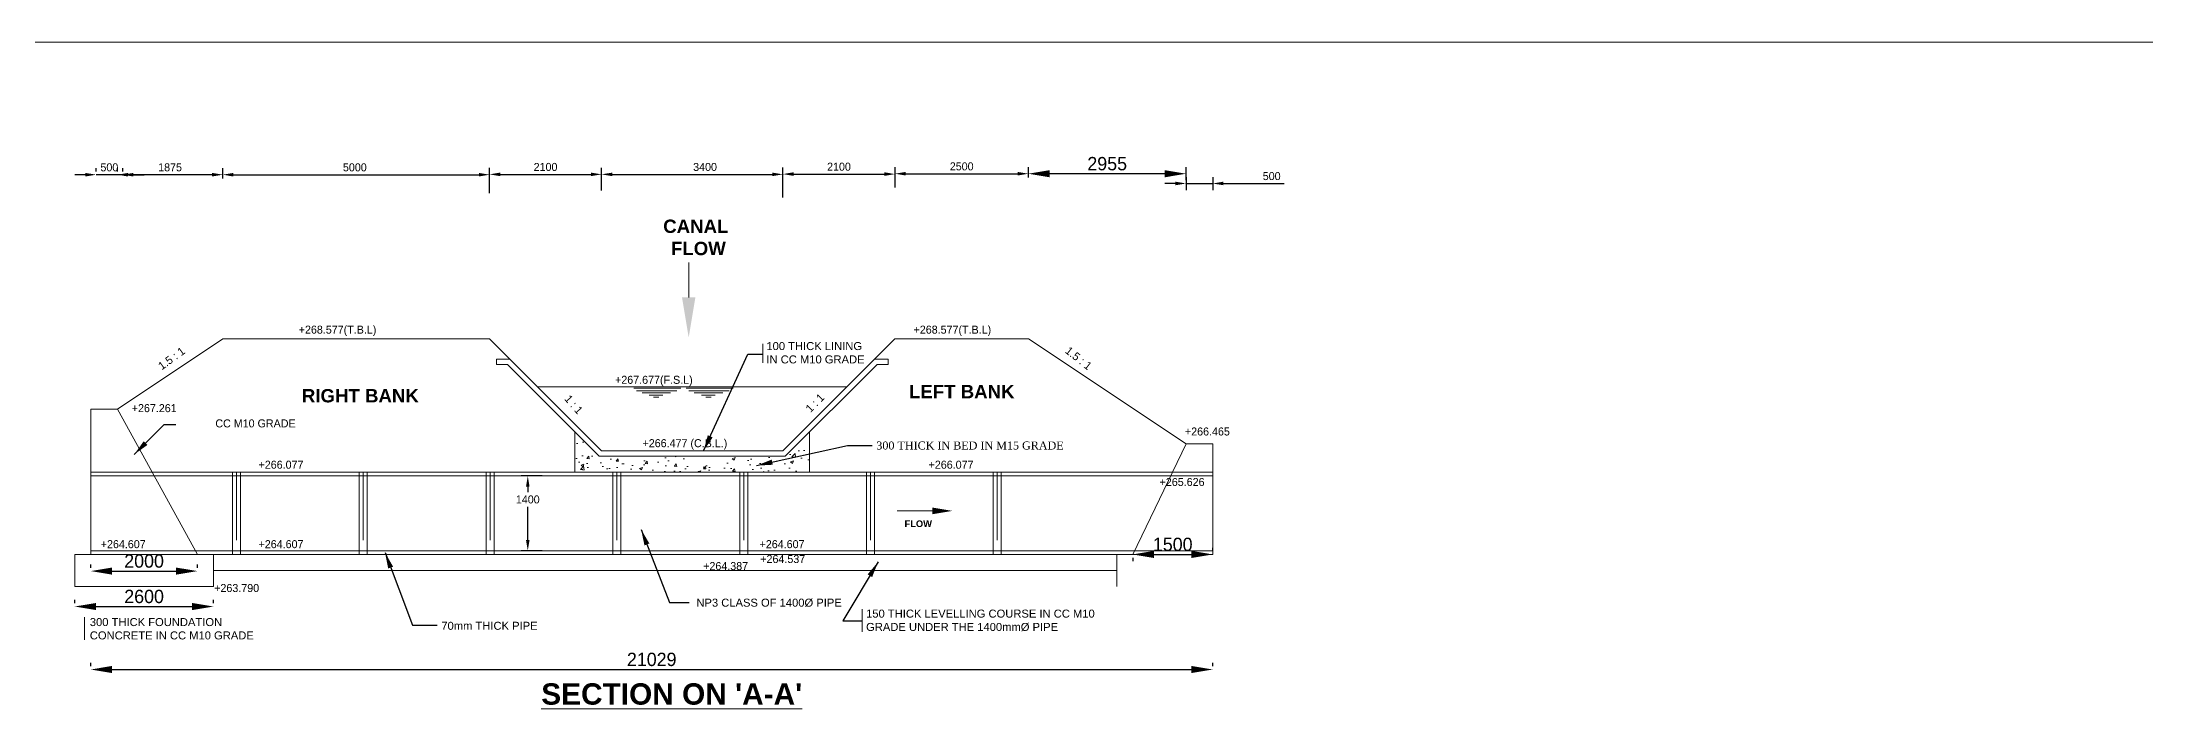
# Model space of a CAD drawing. Header units: millimetres. Extents: x 3428 to 4398, y -353 to 298.
# Drawn here: x 3644.7 to 4039, y 172.6 to 297.6 of the extents above; entities that cross this region are included whole.
import ezdxf

# ---------------------------------------------------------------- set-up
doc = ezdxf.new("R2010")
doc.units = ezdxf.units.MM
doc.linetypes.add('DASHED', pattern=[19.05, 12.7, -6.35])
doc.layers.add('BASIC', color=18, linetype='Continuous')
doc.dimstyles.new('ISO-25', dxfattribs={"dimtxt": 2.5, "dimasz": 4, "dimexe": 1.25, "dimexo": 0.625, "dimtad": 1, "dimtih": 1, "dimtoh": 1, "dimtxsty": 'Standard', "dimcen": 2.5, "dimadec": 0, "dimazin": 0, "dimtfac": 1, "dimtmove": 0, "dimatfit": 3, "dimfxl": 1, "dimarcsym": 0})

# ---------------------------------------------------------------- blocks, each defined once
blk = doc.blocks.new('*D20')
at = {"layer": 'BASIC', "color": 0, "lineweight": -2, "transparency": 16777216}
for p, q in [((3738.43, 216.3), (3734.46, 216.3)), ((3735.71, 214.3), (3735.71, 213.27)), ((3735.71, 204.3), (3735.71, 210.52)), ((3738.43, 202.3), (3734.46, 202.3))]:
    blk.add_line(p, q, dxfattribs=at)
at = {"layer": 'BASIC', "color": 0, "transparency": 16777216}
for points in [[(3735.38, 214.3), (3736.04, 214.3), (3735.71, 216.3)], [(3735.38, 204.3), (3736.04, 204.3), (3735.71, 202.3)]]:
    blk.add_solid(points, dxfattribs=at)
at = {"layer": 'Defpoints', "color": 0, "transparency": 16777216}
for p in [(3739.05, 216.3), (3735.71, 202.3), (3739.05, 202.3)]:
    blk.add_point(p, dxfattribs=at)
at = {"layer": 'BASIC', "color": 0, "lineweight": 13, "transparency": 16777216, "insert": (3735.71, 211.9), "char_height": 1.5, "attachment_point": 5}
blk.add_mtext('1400', dxfattribs=at)
blk = doc.blocks.new('*D21')
at = {"layer": 'BASIC', "color": 0, "lineweight": -2, "transparency": 16777216}
for p, q in [((3678.54, 272.04), (3678.54, 274.02)), ((3680.54, 272.77), (3726.54, 272.77)), ((3728.54, 270.93), (3728.54, 274.02))]:
    blk.add_line(p, q, dxfattribs=at)
at = {"layer": 'BASIC', "color": 0, "transparency": 16777216}
for points in [[(3680.54, 273.1), (3680.54, 272.43), (3678.54, 272.77)], [(3726.54, 273.1), (3726.54, 272.43), (3728.54, 272.77)]]:
    blk.add_solid(points, dxfattribs=at)
at = {"layer": 'Defpoints', "color": 0, "transparency": 16777216}
for p in [(3728.54, 272.77), (3678.54, 271.42), (3728.54, 270.31)]:
    blk.add_point(p, dxfattribs=at)
at = {"layer": 'BASIC', "color": 0, "lineweight": 13, "transparency": 16777216, "insert": (3703.3, 274.14), "char_height": 1.5, "attachment_point": 5}
blk.add_mtext('5000', dxfattribs=at)
blk = doc.blocks.new('*D22')
at = {"layer": 'BASIC', "color": 0, "lineweight": -2, "transparency": 16777216}
for p, q in [((3804.54, 271.01), (3804.54, 274.2)), ((3806.54, 272.95), (3827.54, 272.95)), ((3829.54, 272.23), (3829.54, 274.2))]:
    blk.add_line(p, q, dxfattribs=at)
at = {"layer": 'BASIC', "color": 0, "transparency": 16777216}
for points in [[(3806.54, 273.28), (3806.54, 272.62), (3804.54, 272.95)], [(3827.54, 273.28), (3827.54, 272.62), (3829.54, 272.95)]]:
    blk.add_solid(points, dxfattribs=at)
at = {"layer": 'Defpoints', "color": 0, "transparency": 16777216}
for p in [(3829.54, 272.95), (3804.54, 270.39), (3829.54, 271.6)]:
    blk.add_point(p, dxfattribs=at)
at = {"layer": 'BASIC', "color": 0, "lineweight": 13, "transparency": 16777216, "insert": (3817.04, 274.32), "char_height": 1.5, "attachment_point": 5}
blk.add_mtext('2500', dxfattribs=at)
blk = doc.blocks.new('*D23')
at = {"layer": 'BASIC', "color": 0, "lineweight": -2, "transparency": 16777216}
for p, q in [((3783.54, 268.48), (3783.54, 274.13)), ((3785.54, 272.88), (3802.54, 272.88)), ((3804.54, 270.39), (3804.54, 274.13))]:
    blk.add_line(p, q, dxfattribs=at)
at = {"layer": 'BASIC', "color": 0, "transparency": 16777216}
for points in [[(3785.54, 273.22), (3785.54, 272.55), (3783.54, 272.88)], [(3802.54, 273.22), (3802.54, 272.55), (3804.54, 272.88)]]:
    blk.add_solid(points, dxfattribs=at)
at = {"layer": 'Defpoints', "color": 0, "transparency": 16777216}
for p in [(3804.54, 272.88), (3804.54, 269.76), (3783.54, 267.86)]:
    blk.add_point(p, dxfattribs=at)
at = {"layer": 'BASIC', "color": 0, "lineweight": 13, "transparency": 16777216, "insert": (3794.04, 274.26), "char_height": 1.5, "attachment_point": 5}
blk.add_mtext('2100', dxfattribs=at)
blk = doc.blocks.new('*D24')
at = {"layer": 'BASIC', "color": 0, "lineweight": -2, "transparency": 16777216}
for p, q in [((3749.54, 270.7), (3749.54, 274.08)), ((3751.54, 272.83), (3781.54, 272.83)), ((3783.54, 271.58), (3783.54, 274.08))]:
    blk.add_line(p, q, dxfattribs=at)
at = {"layer": 'BASIC', "color": 0, "transparency": 16777216}
for points in [[(3751.54, 273.16), (3751.54, 272.5), (3749.54, 272.83)], [(3781.54, 273.16), (3781.54, 272.5), (3783.54, 272.83)]]:
    blk.add_solid(points, dxfattribs=at)
at = {"layer": 'Defpoints', "color": 0, "transparency": 16777216}
for p in [(3783.54, 272.83), (3749.54, 270.07), (3783.54, 270.96)]:
    blk.add_point(p, dxfattribs=at)
at = {"layer": 'BASIC', "color": 0, "lineweight": 13, "transparency": 16777216, "insert": (3768.94, 274.21), "char_height": 1.5, "attachment_point": 5}
blk.add_mtext('3400', dxfattribs=at)
blk = doc.blocks.new('*D25')
at = {"layer": 'BASIC', "color": 0, "lineweight": -2, "transparency": 16777216}
for p, q in [((3728.54, 269.29), (3728.54, 274.08)), ((3730.54, 272.83), (3747.54, 272.83)), ((3749.54, 269.8), (3749.54, 274.08))]:
    blk.add_line(p, q, dxfattribs=at)
at = {"layer": 'BASIC', "color": 0, "transparency": 16777216}
for points in [[(3730.54, 273.16), (3730.54, 272.5), (3728.54, 272.83)], [(3747.54, 273.16), (3747.54, 272.5), (3749.54, 272.83)]]:
    blk.add_solid(points, dxfattribs=at)
at = {"layer": 'Defpoints', "color": 0, "transparency": 16777216}
for p in [(3749.54, 272.83), (3728.54, 268.67), (3749.54, 269.18)]:
    blk.add_point(p, dxfattribs=at)
at = {"layer": 'BASIC', "color": 0, "lineweight": 13, "transparency": 16777216, "insert": (3739.04, 274.21), "char_height": 1.5, "attachment_point": 5}
blk.add_mtext('2100', dxfattribs=at)
blk = doc.blocks.new('*D26')
at = {"layer": 'BASIC', "color": 0, "lineweight": -2, "transparency": 16777216}
for p, q in [((3658.8, 273.39), (3658.8, 274.02)), ((3676.54, 272.77), (3660.8, 272.77)), ((3678.54, 273.39), (3678.54, 274.02))]:
    blk.add_line(p, q, dxfattribs=at)
at = {"layer": 'BASIC', "color": 0, "transparency": 16777216}
for points in [[(3660.8, 273.1), (3660.8, 272.43), (3658.8, 272.77)], [(3676.54, 273.1), (3676.54, 272.43), (3678.54, 272.77)]]:
    blk.add_solid(points, dxfattribs=at)
at = {"layer": 'Defpoints', "color": 0, "transparency": 16777216}
for p in [(3658.8, 272.77), (3658.8, 272.77), (3678.54, 272.77)]:
    blk.add_point(p, dxfattribs=at)
at = {"layer": 'BASIC', "color": 0, "lineweight": 13, "transparency": 16777216, "insert": (3668.67, 274.14), "char_height": 1.5, "attachment_point": 5}
blk.add_mtext('1875', dxfattribs=at)
blk = doc.blocks.new('*D27')
at = {"layer": 'BASIC', "color": 0, "lineweight": -2, "transparency": 16777216}
for p, q in [((3652.79, 272.77), (3650.79, 272.77)), ((3654.79, 273.39), (3654.79, 274.02)), ((3659.79, 272.77), (3654.79, 272.77)), ((3659.79, 273.39), (3659.79, 274.02)), ((3661.79, 272.77), (3663.79, 272.77))]:
    blk.add_line(p, q, dxfattribs=at)
at = {"layer": 'BASIC', "color": 0, "transparency": 16777216}
for points in [[(3652.79, 273.1), (3652.79, 272.43), (3654.79, 272.77)], [(3661.79, 273.1), (3661.79, 272.43), (3659.79, 272.77)]]:
    blk.add_solid(points, dxfattribs=at)
at = {"layer": 'Defpoints', "color": 0, "transparency": 16777216}
for p in [(3654.79, 272.77), (3654.79, 272.77), (3659.79, 272.77)]:
    blk.add_point(p, dxfattribs=at)
at = {"layer": 'BASIC', "color": 0, "lineweight": 13, "transparency": 16777216, "insert": (3657.29, 274.14), "char_height": 1.5, "attachment_point": 5}
blk.add_mtext('500', dxfattribs=at)
blk = doc.blocks.new('*D28')
at = {"layer": 'BASIC', "color": 0, "lineweight": -2, "transparency": 16777216}
for p, q in [((3859.09, 272.32), (3859.09, 269.87)), ((3864.09, 272.32), (3864.09, 269.87)), ((3857.09, 271.12), (3855.09, 271.12)), ((3859.09, 271.12), (3864.09, 271.12)), ((3866.09, 271.12), (3877.51, 271.12))]:
    blk.add_line(p, q, dxfattribs=at)
at = {"layer": 'BASIC', "color": 0, "transparency": 16777216}
for points in [[(3857.09, 271.46), (3857.09, 270.79), (3859.09, 271.12)], [(3866.09, 271.46), (3866.09, 270.79), (3864.09, 271.12)]]:
    blk.add_solid(points, dxfattribs=at)
at = {"layer": 'Defpoints', "color": 0, "transparency": 16777216}
for p in [(3859.09, 272.95), (3864.09, 272.95), (3864.09, 271.12)]:
    blk.add_point(p, dxfattribs=at)
at = {"layer": 'BASIC', "color": 0, "lineweight": 13, "transparency": 16777216, "insert": (3875.14, 272.5), "char_height": 1.5, "attachment_point": 5}
blk.add_mtext('500', dxfattribs=at)
blk = doc.blocks.new('*D29')
at = {"layer": 'BASIC', "color": 0, "lineweight": -2, "transparency": 16777216}
for p, q in [((3653.8, 199.1), (3653.8, 199.73)), ((3657.8, 198.48), (3669.8, 198.48)), ((3673.8, 199.1), (3673.8, 199.73))]:
    blk.add_line(p, q, dxfattribs=at)
at = {"layer": 'BASIC', "color": 0, "transparency": 16777216}
for points in [[(3657.8, 199.14), (3657.8, 197.81), (3653.8, 198.48)], [(3669.8, 199.14), (3669.8, 197.81), (3673.8, 198.48)]]:
    blk.add_solid(points, dxfattribs=at)
at = {"layer": 'Defpoints', "color": 0, "transparency": 16777216}
for p in [(3653.8, 198.48), (3673.8, 198.48), (3673.8, 198.48)]:
    blk.add_point(p, dxfattribs=at)
at = {"layer": 'BASIC', "color": 0, "lineweight": 13, "transparency": 16777216, "insert": (3663.8, 200.35), "char_height": 2.5, "attachment_point": 5}
blk.add_mtext('2000', dxfattribs=at)
blk = doc.blocks.new('*D30')
at = {"layer": 'BASIC', "color": 0, "lineweight": -2, "transparency": 16777216}
for p, q in [((3650.8, 192.46), (3650.8, 193.09)), ((3654.8, 191.84), (3672.8, 191.84)), ((3676.8, 192.46), (3676.8, 193.09))]:
    blk.add_line(p, q, dxfattribs=at)
at = {"layer": 'BASIC', "color": 0, "transparency": 16777216}
for points in [[(3654.8, 192.5), (3654.8, 191.17), (3650.8, 191.84)], [(3672.8, 192.5), (3672.8, 191.17), (3676.8, 191.84)]]:
    blk.add_solid(points, dxfattribs=at)
at = {"layer": 'Defpoints', "color": 0, "transparency": 16777216}
for p in [(3650.8, 191.84), (3676.8, 191.84), (3676.8, 191.84)]:
    blk.add_point(p, dxfattribs=at)
at = {"layer": 'BASIC', "color": 0, "lineweight": 13, "transparency": 16777216, "insert": (3663.8, 193.71), "char_height": 2.5, "attachment_point": 5}
blk.add_mtext('2600', dxfattribs=at)
blk = doc.blocks.new('*D33')
at = {"layer": 'BASIC', "color": 0, "lineweight": -2, "transparency": 16777216}
for p, q in [((3853.09, 201.6), (3860.09, 201.6)), ((3864.09, 202.22), (3864.09, 202.85)), ((3849.09, 200.97), (3849.09, 200.35))]:
    blk.add_line(p, q, dxfattribs=at)
at = {"layer": 'BASIC', "color": 0, "transparency": 16777216}
for points in [[(3853.09, 202.27), (3853.09, 200.93), (3849.09, 201.6)], [(3860.09, 202.27), (3860.09, 200.93), (3864.09, 201.6)]]:
    blk.add_solid(points, dxfattribs=at)
at = {"layer": 'Defpoints', "color": 0, "transparency": 16777216}
for p in [(3849.09, 201.6), (3864.09, 201.6), (3864.09, 201.6)]:
    blk.add_point(p, dxfattribs=at)
at = {"layer": 'BASIC', "color": 0, "lineweight": 13, "transparency": 16777216, "insert": (3856.59, 203.47), "char_height": 2.5, "attachment_point": 5}
blk.add_mtext('1500', dxfattribs=at)
blk = doc.blocks.new('*D42')
at = {"layer": 'BASIC', "color": 0, "lineweight": -2, "transparency": 16777216}
for p, q in [((3653.8, 180.66), (3653.8, 181.28)), ((3657.8, 180.03), (3860.09, 180.03)), ((3864.09, 180.66), (3864.09, 181.28))]:
    blk.add_line(p, q, dxfattribs=at)
at = {"layer": 'BASIC', "color": 0, "transparency": 16777216}
for points in [[(3657.8, 180.7), (3657.8, 179.37), (3653.8, 180.03)], [(3860.09, 180.7), (3860.09, 179.37), (3864.09, 180.03)]]:
    blk.add_solid(points, dxfattribs=at)
at = {"layer": 'Defpoints', "color": 0, "transparency": 16777216}
for p in [(3653.8, 180.03), (3864.09, 180.03), (3864.09, 180.03)]:
    blk.add_point(p, dxfattribs=at)
at = {"layer": 'BASIC', "color": 0, "lineweight": 13, "transparency": 16777216, "insert": (3758.94, 181.91), "char_height": 2.5, "attachment_point": 5}
blk.add_mtext('21029', dxfattribs=at)
blk = doc.blocks.new('*D43')
at = {"layer": 'BASIC', "color": 0, "lineweight": -2, "transparency": 16777216}
for p, q in [((3829.54, 273.57), (3829.54, 274.2)), ((3855.09, 272.95), (3833.54, 272.95)), ((3859.09, 271.72), (3859.09, 274.2))]:
    blk.add_line(p, q, dxfattribs=at)
at = {"layer": 'BASIC', "color": 0, "transparency": 16777216}
for points in [[(3833.54, 273.62), (3833.54, 272.28), (3829.54, 272.95)], [(3855.09, 273.62), (3855.09, 272.28), (3859.09, 272.95)]]:
    blk.add_solid(points, dxfattribs=at)
at = {"layer": 'Defpoints', "color": 0, "transparency": 16777216}
for p in [(3829.54, 272.95), (3829.54, 272.95), (3859.09, 271.1)]:
    blk.add_point(p, dxfattribs=at)
at = {"layer": 'BASIC', "color": 0, "lineweight": 13, "transparency": 16777216, "insert": (3844.31, 274.82), "char_height": 2.5, "attachment_point": 5}
blk.add_mtext('2955', dxfattribs=at)

msp = doc.modelspace()

# ---------------------------------------------------------------- hatches: boundary and pattern name
at = {"layer": 'BASIC', "lineweight": 13}
h = msp.add_hatch(dxfattribs=at)
h.set_pattern_fill('AR-CONC', color=0, scale=0.03, style=0)
h.set_pattern_definition([(50, (2389.18, 0), (5.46554, -0.478173), [0.5715, -6.2865]), (355, (2389.18, 0), (-1.057285, 5.7317), [0.4572, -5.0292]), (100.451, (2389.6356, -0.04), (4.408275, 5.2535), [0.4857, -5.3427]), (46.1842, (2389.18, 1.524), (8.13237, -1.26127), [0.85725, -9.42975]), (96.6356, (2389.858, 1.419), (7.122127, 7.422767), [0.72855, -8.01405]), (351.184, (2389.18, 1.524), (7.12214, 7.422754), [0.6858, -7.5438]), (21, (2389.942, 1.143), (4.548446, -3.067966), [0.5715, -6.2865]), (326, (2389.942, 1.143), (1.85406, 5.52564), [0.4572, -5.0292]), (71.4514, (2390.321, 0.8873), (6.402495, 2.457686), [0.4857, -5.3427]), (37.5, (2389.1802, 0), (0.092658, 2.5366512), [0, -4.96824, 0, -5.1054, 0, -5.04825]), (7.5, (2389.1802, 0), (2.00459, 3.005417), [0, -2.91084, 0, -4.85394, 0, -1.92405]), (327.5, (2387.481, 0), (4.067718, -0.1718623), [0, -1.905, 0, -5.9436, 0, -7.8867]), (317.5, (2386.719, 0), (4.443875, 0.762795), [0, -2.4765, 0, -3.94716, 0, -5.6007])])
h.paths.add_polyline_path([(3788.53686, 216.99956), (3788.53686, 224.58535), (3783.95107, 219.99956), (3749.12264, 219.99956), (3744.53686, 224.58535), (3744.53686, 216.99956)])

# ---------------------------------------------------------------- linework, layer by layer
at = {"color": 0, "lineweight": 13}
for p, q in [((3428.304, 297.62314), (4398.02769, 297.62314)), ((3765.87295, 249.76006), (3765.87295, 256.30715)), ((3678.53686, 241.99956), (3728.53686, 241.99956)), ((3728.53686, 241.99956), (3749.53686, 220.99956)), ((3779.7572, 241.04288), (3779.7572, 237.49338)), ((3804.53686, 241.99956), (3783.53686, 220.99956)), ((3732.31686, 238.21956), (3729.82449, 238.21956)), ((3730.82449, 238.21956), (3729.82449, 238.21956)), ((3729.82449, 238.21956), (3729.82449, 237.21956)), ((3731.90126, 237.22095), (3729.82449, 237.22095)), ((3731.90126, 237.22095), (3749.12264, 219.99956)), ((3801.17245, 237.22095), (3783.95107, 219.99956)), ((3800.75686, 238.21956), (3803.24922, 238.21956)), ((3801.17245, 237.22095), (3803.24922, 237.22095)), ((3802.24922, 238.21956), (3803.24922, 238.21956)), ((3803.24922, 238.21956), (3803.24922, 237.21956)), ((3770.50956, 232.99956), (3737.53686, 232.99956)), ((3795.53686, 232.99956), (3737.53686, 232.99956)), ((3755.60652, 232.7297), (3764.39115, 232.7297)), ((3765.41085, 232.7297), (3774.19547, 232.7297)), ((3653.79686, 228.83956), (3658.79686, 228.83956)), ((3756.11225, 232.26772), (3763.66394, 232.26772)), ((3757.12152, 231.86873), (3762.44185, 231.86873)), ((3758.4782, 231.44344), (3761.03196, 231.44344)), ((3759.24965, 231.09789), (3760.26052, 231.09789)), ((3765.91657, 232.26772), (3773.46826, 232.26772)), ((3766.92584, 231.86873), (3772.24618, 231.86873)), ((3768.28253, 231.44344), (3770.83629, 231.44344)), ((3769.05397, 231.09789), (3770.06484, 231.09789)), ((3749.53686, 220.99956), (3783.53686, 220.99956)), ((3749.12264, 219.99956), (3783.95107, 219.99956)), ((3864.08686, 216.99956), (3756.13686, 216.99956)), ((3681.10486, 211.17956), (3681.10486, 215.17956)), ((3704.87286, 211.17956), (3704.87286, 215.17956)), ((3728.64086, 211.17956), (3728.64086, 215.17956)), ((3752.40886, 211.17956), (3752.40886, 215.17956)), ((3776.17686, 211.17956), (3776.17686, 215.17956)), ((3799.94486, 211.17956), (3799.94486, 215.17956)), ((3823.71286, 211.17956), (3823.71286, 215.17956)), ((3811.51151, 209.76023), (3804.96443, 209.76023)), ((3652.65262, 189.82276), (3652.65262, 185.62058))]:
    msp.add_line(p, q, dxfattribs=at)
at = {"color": 0, "linetype": 'ByBlock', "lineweight": 13}
for p, q in [((3680.04994, 216.99956), (3681.54994, 216.99956)), ((3680.35486, 216.99956), (3680.35486, 201.59956)), ((3681.85486, 216.99956), (3681.85486, 201.59956)), ((3703.81794, 216.99956), (3705.31794, 216.99956)), ((3704.12286, 216.99956), (3704.12286, 201.59956)), ((3705.62286, 216.99956), (3705.62286, 201.59956)), ((3727.58594, 216.99956), (3729.08594, 216.99956)), ((3727.89086, 216.99956), (3727.89086, 201.59956)), ((3729.39086, 216.99956), (3729.39086, 201.59956)), ((3751.35394, 216.99956), (3752.85394, 216.99956)), ((3751.65886, 216.99956), (3751.65886, 201.59956)), ((3753.15886, 216.99956), (3753.15886, 201.59956)), ((3775.12194, 216.99956), (3776.62194, 216.99956)), ((3775.42686, 216.99956), (3775.42686, 201.59956)), ((3776.92686, 216.99956), (3776.92686, 201.59956)), ((3798.88994, 216.99956), (3800.38994, 216.99956)), ((3799.19486, 216.99956), (3799.19486, 201.59956)), ((3800.69486, 216.99956), (3800.69486, 201.59956)), ((3822.65794, 216.99956), (3824.15794, 216.99956)), ((3822.96286, 216.99956), (3822.96286, 201.59956)), ((3824.46286, 216.99956), (3824.46286, 201.59956))]:
    msp.add_line(p, q, dxfattribs=at)
at = {"color": 0, "linetype": 'DASHED', "lineweight": 13}
for p, q in [((3681.10486, 216.99956), (3681.10486, 201.59956)), ((3704.87286, 216.99956), (3704.87286, 201.59956)), ((3728.64086, 216.99956), (3728.64086, 201.59956)), ((3752.40886, 216.99956), (3752.40886, 201.59956)), ((3776.17686, 216.99956), (3776.17686, 201.59956)), ((3799.94486, 216.99956), (3799.94486, 201.59956)), ((3823.71286, 216.99956), (3823.71286, 201.59956))]:
    msp.add_line(p, q, dxfattribs=at)
at = {"color": 0, "lineweight": 13}
for points in [[(3764.62295, 249.76006), (3767.12295, 249.76006), (3765.87295, 242.26006)], [(3811.51151, 209.13523), (3811.51151, 210.38523), (3815.26151, 209.76023)]]:
    msp.add_solid(points, dxfattribs=at)
at = {"layer": 'BASIC', "color": 0, "lineweight": 13}
for p, q in [((3658.79686, 228.83956), (3678.53686, 241.99956)), ((3804.53686, 241.99956), (3829.53686, 241.99956)), ((3859.08686, 222.29956), (3829.53686, 241.99956)), ((3653.79686, 228.83956), (3653.79686, 201.59956)), ((3658.79686, 228.83956), (3673.79686, 201.59956)), ((3744.53686, 224.58535), (3744.53686, 216.99956)), ((3788.53686, 224.58535), (3788.53686, 216.99956)), ((3849.08686, 201.59956), (3859.08686, 222.29956)), ((3859.08686, 222.29956), (3864.08686, 222.29956)), ((3859.08686, 222.29956), (3864.08686, 222.29956)), ((3864.08686, 201.59956), (3864.08686, 222.29956)), ((3653.79686, 216.99956), (3864.08686, 216.99956)), ((3653.79686, 216.29956), (3864.08686, 216.29956)), ((3650.79686, 201.59956), (3864.08686, 201.59956)), ((3650.79686, 201.59956), (3650.79686, 195.59956)), ((3653.79686, 202.29956), (3864.08686, 202.29956)), ((3676.79686, 201.59956), (3676.79686, 195.59956)), ((3846.08686, 195.59956), (3846.08686, 201.59956)), ((3676.79686, 198.59956), (3846.08686, 198.59956)), ((3650.79686, 195.59956), (3676.79686, 195.59956)), ((3798.38947, 187.11523), (3798.38947, 191.34971))]:
    msp.add_line(p, q, dxfattribs=at)

# ---------------------------------------------------------------- texts
at = {"color": 0, "lineweight": 13}
for s, insert, char_height, width, attachment_point in [('{\\fArial|b1|i0|c0|p34;CANAL\\P FLOW}', (3767.20431, 261.00389), 2.5, 21.8041514, 5), ('+268.577(T.B.L)', (3692.78255, 244.47963), 1.5, 40.8919, 1), ('+268.577(T.B.L)', (3808.01744, 244.47963), 1.5, 40.8919, 1), ('{\\fArial|b0|i0|c0|p34;100 THICK LINING\\PIN CC M10 GRADE }', (3780.43968, 241.39986), 1.5, 40.8919, 1), ('+267.677(F.S.L)', (3752.0712, 235.07672), 1.5, 40.8919, 1), ('{\\fArial|b1|i0|c0|p34;LEFT BANK}', (3807.15463, 233.36158), 2.5, 25.2057, 1), ('+267.261', (3661.48659, 229.76627), 1.5, 40.8919, 1), ('{\\fArial|b1|i0|c0|p34;RIGHT BANK}', (3693.37054, 232.5973), 2.5, 25.2057, 1), ('CC M10 GRADE ', (3677.15549, 226.90839), 1.5, 40.8919, 1), ('+266.465', (3858.87884, 225.3904), 1.5, 40.8919, 1), ('+266.477 (C.B.L.)', (3757.21779, 223.19931), 1.5, 40.8919, 1), ('{\\fTimes New Roman|b0|i0|c0|p18;300 THICK IN BED IN M15 GRADE}', (3801.04038, 222.76502), 1.5, 40.8919, 1), ('+266.077', (3685.25024, 219.16614), 1.5, 40.8919, 1), ('+266.077', (3810.83542, 219.16614), 1.5, 40.8919, 1), ('+265.626', (3854.13378, 215.92679), 1.5, 40.8919, 1), ('{\\fArial|b1|i0|c0|p34;FLOW}', (3806.32769, 207.97691), 1.25, 6.4524, 1), ('+264.607', (3655.6764, 204.27409), 1.5, 40.8919, 1), ('+264.607', (3685.25024, 204.27409), 1.5, 40.8919, 1), ('+264.607', (3779.15929, 204.27409), 1.5, 40.8919, 1), ('+264.537', (3779.29141, 201.49474), 1.5, 40.8919, 1), ('+264.387', (3768.58906, 200.17027), 1.5, 40.8919, 1), ('+263.790', (3676.93855, 196.05269), 1.5, 40.8919, 1), ('{\\fArial|b0|i0|c0|p34;NP3 CLASS OF 1400%%C PIPE}', (3767.31419, 193.31127), 1.5, 40.8919, 1), ('{\\fArial|b0|i0|c0|p34;300 THICK FOUNDATION \\PCONCRETE IN CC M10 GRADE }', (3653.6294, 189.67402), 1.5, 40.8919, 1), ('{\\fArial|b0|i0|c0|p34;150 THICK LEVELLING COURSE IN CC M10 GRADE UNDER THE 1400mm%%C PIPE}', (3799.12423, 191.25891), 1.5, 43.8919, 1), ('{\\fArial|b0|i0|c0|p34;70mm THICK PIPE}', (3719.50932, 188.97819), 1.5, 40.8919, 1), ("{\\fArial|b1|i0|c0|p34;\\LSECTION ON 'A-A'}", (3738.2415, 177.44623), 4, 48.5646, 1)]:
    msp.add_mtext(s, dxfattribs=dict(at, insert=insert, char_height=char_height, width=width, attachment_point=attachment_point))
at = {"color": 0, "lineweight": 13, "char_height": 1.5, "width": 40.8919}
for s, insert, attachment_point, rotation in [('1.5 : 1', (3670.75128, 240.58691), 3, 36.0433666), ('1.5 : 1', (3837.22794, 240.68429), 1, 321.6461966), ('1 : 1', (3743.61107, 231.67022), 1, 311.2163006), ('1 : 1', (3790.3707, 231.8998), 3, 45.2833837)]:
    msp.add_mtext(s, dxfattribs=dict(at, insert=insert, attachment_point=attachment_point, rotation=rotation))

# ---------------------------------------------------------------- dimensions: what is measured, and where the dimension line sits
at = {"layer": 'BASIC', "color": 0, "lineweight": 13}
for base, p1, p2, override, picture, middle in [((3829.53686, 272.94882), (3859.08686, 271.09777), (3829.53686, 272.94882), {"dimlfac": 100}, '*D43', (3844.31186, 274.82382)), ((3864.08686, 201.59956), (3849.08686, 201.59956), (3864.08686, 201.59956), {"dimlfac": 100}, '*D33', (3856.58686, 203.47456)), ((3673.79686, 198.47589), (3653.79686, 198.47589), (3673.79686, 198.47589), {"dimscale": 1, "dimlfac": 100}, '*D29', (3663.79686, 200.35089)), ((3676.79686, 191.8373), (3650.79686, 191.8373), (3676.79686, 191.8373), {"dimlfac": 100}, '*D30', (3663.79686, 193.7123)), ((3864.08686, 180.03279), (3653.79686, 180.03279), (3864.08686, 180.03279), {"dimlfac": 100}, '*D42', (3758.94186, 181.90779))]:
    dim = msp.add_linear_dim(base=base, p1=p1, p2=p2, dimstyle='ISO-25', override=override, dxfattribs=at)
    dim.commit()
    dim.dimension.update_dxf_attribs({"geometry": picture, "text_midpoint": middle})
for base, p1, p2, text, picture, middle in [((3654.78686, 272.76766), (3659.78686, 272.76766), (3654.78686, 272.76766), '500', '*D27', (3657.28686, 274.14266)), ((3658.79686, 272.76766), (3678.53686, 272.76766), (3658.79686, 272.76766), '1875', '*D26', (3668.66686, 274.14266))]:
    dim = msp.add_linear_dim(base=base, p1=p1, p2=p2, text=text, dimstyle='ISO-25', override={"dimtxt": 1.5, "dimasz": 2}, dxfattribs=at)
    dim.commit()
    dim.dimension.update_dxf_attribs({"geometry": picture, "text_midpoint": middle})
for base, p1, p2, text, picture, middle in [((3728.53686, 272.76766), (3678.53686, 271.41857), (3728.53686, 270.30868), '5000', '*D21', (3703.29696, 272.76766)), ((3749.53686, 272.83059), (3728.53686, 268.66804), (3749.53686, 269.17694), '2100', '*D25', (3739.03686, 272.83059)), ((3783.53686, 272.83059), (3749.53686, 270.07435), (3783.53686, 270.95559), '3400', '*D24', (3768.93794, 272.83059)), ((3804.53686, 272.88446), (3783.53686, 267.85538), (3804.53686, 269.76175), '2100', '*D23', (3794.03686, 272.88446)), ((3829.53686, 272.94882), (3804.53686, 270.38675), (3829.53686, 271.60295), '2500', '*D22', (3817.03686, 272.94882)), ((3864.08686, 271.12171), (3859.08686, 272.94882), (3864.08686, 272.94882), '500', '*D28', (3875.1383, 271.12171))]:
    dim = msp.add_linear_dim(base=base, p1=p1, p2=p2, text=text, dimstyle='ISO-25', override={"dimtxt": 1.5, "dimasz": 2}, dxfattribs=at)
    dim.commit()
    dim.dimension.update_dxf_attribs({"geometry": picture, "text_midpoint": middle, "dimtype": 160})
dim = msp.add_linear_dim(base=(3735.71011, 202.29956), p1=(3739.05114, 216.29956), p2=(3739.05114, 202.29956), angle=90, text='1400', dimstyle='ISO-25', override={"dimtxt": 1.5, "dimasz": 2}, dxfattribs=at)
dim.commit()
dim.dimension.update_dxf_attribs({"geometry": '*D20', "text_midpoint": (3735.71011, 211.89956), "dimtype": 160})

# ---------------------------------------------------------------- leaders
at = {"color": 0, "lineweight": 13}
for points in [[(3768.65192, 220.99956), (3776.94848, 239.14951), (3779.7572, 239.14951)], [(3661.95696, 220.35318), (3667.5797, 225.95173), (3669.76872, 225.95173)], [(3778.60358, 218.24072), (3795.63746, 222.04196), (3800.24784, 222.04196)], [(3756.95427, 206.26684), (3762.28751, 192.61372), (3765.95407, 192.61372)], [(3708.95386, 201.94073), (3714.09065, 188.33167), (3718.70103, 188.33167)], [(3801.37013, 200.18689), (3794.78979, 189.16111), (3798.38947, 189.16111)]]:
    msp.add_leader(points, dimstyle='ISO-25', override={"dimasz": 3, "dimjust": 2}, dxfattribs=at)

doc.saveas('drawing.dxf')
